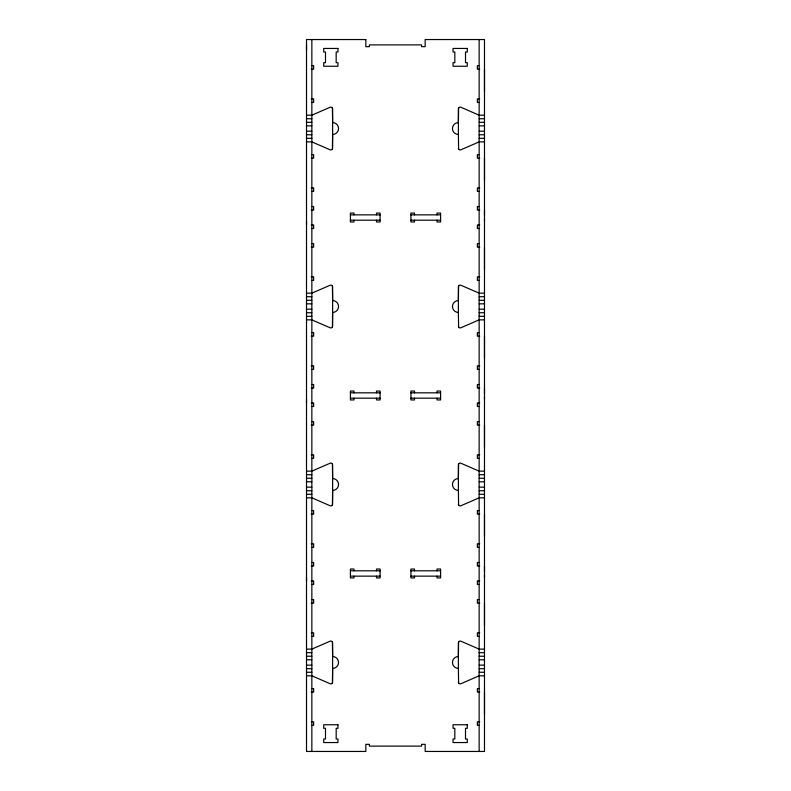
<?xml version="1.0" encoding="UTF-8"?>
<svg xmlns="http://www.w3.org/2000/svg" width="791" height="791" viewBox="0 0 791 791"><rect width="100%" height="100%" fill="white"/><g stroke="black" fill="none" stroke-linecap="round" stroke-linejoin="round"><path stroke-width="1.19" d="M306.512 580.891L306.512 577.183M306.512 402.916L306.512 399.208M306.512 224.941L306.512 221.233M306.512 50.228L306.512 44.889M484.488 714.372L484.488 692.125M484.488 625.384L484.488 603.138M484.488 577.183L484.488 574.958M484.488 571.616L484.488 566.059M484.488 536.397L484.488 514.15M484.488 447.409L484.488 425.163M484.488 399.208L484.488 396.983M484.488 393.651L484.488 388.084M484.488 358.422L484.488 336.175M484.488 269.434L484.488 247.188M484.488 221.233L484.488 219.008M484.488 215.676L484.488 210.109M484.488 180.447L484.488 158.2M484.488 91.459L484.488 69.213M332.398 149.015L332.615 134.47A5.933 5.933 0 0 0 338.548 128.537A5.933 5.933 0 0 0 332.615 122.605L332.398 108.06M332.398 326.99L332.615 312.445A5.933 5.933 0 0 0 338.548 306.512A5.933 5.933 0 0 0 332.615 300.58L332.398 286.035M332.398 504.965L332.615 490.42A5.933 5.933 0 0 0 338.548 484.488A5.933 5.933 0 0 0 332.615 478.555L332.398 464.01M332.398 682.94L332.615 668.395A5.933 5.933 0 0 0 338.548 662.462A5.933 5.933 0 0 0 332.615 656.53L332.398 641.985M458.602 108.06L458.385 122.605A5.933 5.933 0 0 0 452.452 128.537A5.933 5.933 0 0 0 458.385 134.47L458.602 149.015M458.602 286.035L458.385 300.58A5.933 5.933 0 0 0 452.452 306.512A5.933 5.933 0 0 0 458.385 312.445L458.602 326.99M458.602 464.01L458.385 478.555A5.933 5.933 0 0 0 452.452 484.488A5.933 5.933 0 0 0 458.385 490.42L458.602 504.965M458.602 641.985L458.385 656.53A5.933 5.933 0 0 0 452.452 662.462A5.933 5.933 0 0 0 458.385 668.395L458.602 682.94M311.852 65.653L313.632 65.653L313.632 69.213L311.259 69.213M479.148 65.653L477.369 65.653L477.369 69.213L479.741 69.213M311.259 98.875L313.632 98.875L313.632 102.434L311.852 102.434M479.741 98.875L477.369 98.875L477.369 102.434L479.148 102.434M306.512 115.189L311.852 115.189L330.124 107.269A1.78 1.78 0 0 1 332.615 108.901L332.615 148.174A1.78 1.78 0 0 1 330.124 149.806L311.852 141.886L306.512 141.886M484.488 115.189L479.148 115.189L460.876 107.269A1.78 1.78 0 0 0 458.385 108.901L458.385 134.678M306.512 118.749L311.852 118.749M479.148 118.749L484.488 118.749M306.512 122.308L311.852 122.308M479.148 122.308L484.488 122.308M306.512 125.868L311.852 125.868M479.148 125.868L484.488 125.868M306.512 131.207L311.852 131.207M479.148 131.207L484.488 131.207M306.512 134.767L311.852 134.767M479.148 134.767L484.488 134.767M306.512 138.326L311.852 138.326M479.148 138.326L484.488 138.326M484.488 141.886L479.148 141.886L460.876 149.806A1.78 1.78 0 0 1 458.385 148.174M311.852 154.641L313.632 154.641L313.632 158.2L311.259 158.2M479.148 154.641L477.369 154.641L477.369 158.2L479.741 158.2M311.259 187.863L313.632 187.863L313.632 191.422L311.852 191.422M479.741 187.863L477.369 187.863L477.369 191.422L479.148 191.422M311.852 206.55L313.632 206.55L313.632 210.109L311.259 210.109M479.148 206.55L477.369 206.55L477.369 210.109L479.741 210.109M350.413 214.855L380.075 214.855M410.925 214.855L440.587 214.855M350.413 220.195L380.075 220.195M410.925 220.195L440.587 220.195M311.259 224.941L313.632 224.941L313.632 228.5L311.852 228.5M479.741 224.941L477.369 224.941L477.369 228.5L479.148 228.5M311.852 243.628L313.632 243.628L313.632 247.188L311.259 247.188M479.148 243.628L477.369 243.628L477.369 247.188L479.741 247.188M311.259 276.85L313.632 276.85L313.632 280.41L311.852 280.41M479.741 276.85L477.369 276.85L477.369 280.41L479.148 280.41M306.512 293.164L311.852 293.164L330.124 285.244A1.78 1.78 0 0 1 332.615 286.876L332.615 326.149A1.78 1.78 0 0 1 330.124 327.781L311.852 319.861L306.512 319.861M484.488 293.164L479.148 293.164L460.876 285.244A1.78 1.78 0 0 0 458.385 286.876L458.385 312.653M306.512 296.724L311.852 296.724M479.148 296.724L484.488 296.724M306.512 300.283L311.852 300.283M479.148 300.283L484.488 300.283M306.512 303.843L311.852 303.843M479.148 303.843L484.488 303.843M306.512 309.182L311.852 309.182M479.148 309.182L484.488 309.182M306.512 312.742L311.852 312.742M479.148 312.742L484.488 312.742M306.512 316.301L311.852 316.301M479.148 316.301L484.488 316.301M484.488 319.861L479.148 319.861L460.876 327.781A1.78 1.78 0 0 1 458.385 326.149M311.852 332.615L313.632 332.615L313.632 336.175L311.259 336.175M479.148 332.615L477.369 332.615L477.369 336.175L479.741 336.175M311.259 365.838L313.632 365.838L313.632 369.397L311.852 369.397M479.741 365.838L477.369 365.838L477.369 369.397L479.148 369.397M311.852 384.525L313.632 384.525L313.632 388.084L311.259 388.084M479.148 384.525L477.369 384.525L477.369 388.084L479.741 388.084M350.413 392.83L380.075 392.83M410.925 392.83L440.587 392.83M350.413 398.17L380.075 398.17M410.925 398.17L440.587 398.17M311.259 402.916L313.632 402.916L313.632 406.475L311.852 406.475M479.741 402.916L477.369 402.916L477.369 406.475L479.148 406.475M311.852 421.603L313.632 421.603L313.632 425.163L311.259 425.163M479.148 421.603L477.369 421.603L477.369 425.163L479.741 425.163M311.259 454.825L313.632 454.825L313.632 458.385L311.852 458.385M479.741 454.825L477.369 454.825L477.369 458.385L479.148 458.385M306.512 471.139L311.852 471.139L330.124 463.219A1.78 1.78 0 0 1 332.615 464.851L332.615 504.124A1.78 1.78 0 0 1 330.124 505.756L311.852 497.836L306.512 497.836M484.488 471.139L479.148 471.139L460.876 463.219A1.78 1.78 0 0 0 458.385 464.851L458.385 490.628M306.512 474.699L311.852 474.699M479.148 474.699L484.488 474.699M306.512 478.258L311.852 478.258M479.148 478.258L484.488 478.258M306.512 481.818L311.852 481.818M479.148 481.818L484.488 481.818M306.512 487.157L311.852 487.157M479.148 487.157L484.488 487.157M306.512 490.717L311.852 490.717M479.148 490.717L484.488 490.717M306.512 494.276L311.852 494.276M479.148 494.276L484.488 494.276M484.488 497.836L479.148 497.836L460.876 505.756A1.78 1.78 0 0 1 458.385 504.124M311.852 510.59L313.632 510.59L313.632 514.15L311.259 514.15M479.148 510.59L477.369 510.59L477.369 514.15L479.741 514.15M311.259 543.812L313.632 543.812L313.632 547.372L311.852 547.372M479.741 543.812L477.369 543.812L477.369 547.372L479.148 547.372M311.852 562.5L313.632 562.5L313.632 566.059L311.259 566.059M479.148 562.5L477.369 562.5L477.369 566.059L479.741 566.059M350.413 570.805L380.075 570.805M410.925 570.805L440.587 570.805M350.413 576.145L380.075 576.145M410.925 576.145L440.587 576.145M311.259 580.891L313.632 580.891L313.632 584.45L311.852 584.45M479.741 580.891L477.369 580.891L477.369 584.45L479.148 584.45M311.852 599.578L313.632 599.578L313.632 603.138L311.259 603.138M479.148 599.578L477.369 599.578L477.369 603.138L479.741 603.138M311.259 632.8L313.632 632.8L313.632 636.36L311.852 636.36M479.741 632.8L477.369 632.8L477.369 636.36L479.148 636.36M306.512 649.114L311.852 649.114L330.124 641.194A1.78 1.78 0 0 1 332.615 642.826L332.615 682.099A1.78 1.78 0 0 1 330.124 683.731L311.852 675.811L306.512 675.811M484.488 649.114L479.148 649.114L460.876 641.194A1.78 1.78 0 0 0 458.385 642.826L458.385 668.603M306.512 652.674L311.852 652.674M479.148 652.674L484.488 652.674M306.512 656.233L311.852 656.233M479.148 656.233L484.488 656.233M306.512 659.793L311.852 659.793M479.148 659.793L484.488 659.793M306.512 665.132L311.852 665.132M479.148 665.132L484.488 665.132M306.512 668.692L311.852 668.692M479.148 668.692L484.488 668.692M306.512 672.251L311.852 672.251M479.148 672.251L484.488 672.251M484.488 675.811L479.148 675.811L460.876 683.731A1.78 1.78 0 0 1 458.385 682.099M311.852 688.566L313.632 688.566L313.632 692.125L311.259 692.125M479.148 688.566L477.369 688.566L477.369 692.125L479.741 692.125M311.259 721.788L313.632 721.788L313.632 725.347L311.852 725.347M479.741 721.788L477.369 721.788L477.369 725.347L479.148 725.347M479.148 39.55L479.148 751.45M437.028 214.855L437.028 213.076L440.587 213.076L440.587 221.974L437.028 221.974L437.028 220.195M437.028 392.83L437.028 391.051L440.587 391.051L440.587 399.949L437.028 399.949L437.028 398.17M437.028 570.805L437.028 569.026L440.587 569.026L440.587 577.924L437.028 577.924L437.028 576.145M414.484 214.855L414.484 213.076L410.925 213.076L410.925 221.974L414.484 221.974L414.484 220.195M414.484 392.83L414.484 391.051L410.925 391.051L410.925 399.949L414.484 399.949L414.484 398.17M414.484 570.805L414.484 569.026L410.925 569.026L410.925 577.924L414.484 577.924L414.484 576.145M376.516 214.855L376.516 213.076L380.075 213.076L380.075 221.974L376.516 221.974L376.516 220.195M376.516 392.83L376.516 391.051L380.075 391.051L380.075 399.949L376.516 399.949L376.516 398.17M376.516 570.805L376.516 569.026L380.075 569.026L380.075 577.924L376.516 577.924L376.516 576.145M353.973 214.855L353.973 213.076L350.413 213.076L350.413 221.974L353.973 221.974L353.973 220.195M353.973 392.83L353.973 391.051L350.413 391.051L350.413 399.949L353.973 399.949L353.973 398.17M353.973 570.805L353.973 569.026L350.413 569.026L350.413 577.924L353.973 577.924L353.973 576.145M311.852 39.55L311.852 751.45M365.838 39.55L306.512 39.55L306.512 751.45L365.838 751.45L365.838 744.331L369.397 744.331L369.397 746.111L421.603 746.111L421.603 744.331L425.163 744.331L425.163 751.45L484.488 751.45L484.488 39.55L425.163 39.55L425.163 46.669L421.603 46.669L421.603 44.889L369.397 44.889L369.397 46.669L365.838 46.669L365.838 39.55M337.955 48.449L323.717 48.449L323.717 52.008L325.496 52.008L325.496 62.687L323.717 62.687L323.717 66.246L337.955 66.246L337.955 62.687L336.175 62.687L336.175 52.008L337.955 52.008L337.955 48.449M467.283 48.449L453.045 48.449L453.045 52.008L454.825 52.008L454.825 62.687L453.045 62.687L453.045 66.246L467.283 66.246L467.283 62.687L465.504 62.687L465.504 52.008L467.283 52.008L467.283 48.449M337.955 724.754L323.717 724.754L323.717 728.313L325.496 728.313L325.496 738.992L323.717 738.992L323.717 742.551L337.955 742.551L337.955 738.992L336.175 738.992L336.175 728.313L337.955 728.313L337.955 724.754M467.283 724.754L453.045 724.754L453.045 728.313L454.825 728.313L454.825 738.992L453.045 738.992L453.045 742.551L467.283 742.551L467.283 738.992L465.504 738.992L465.504 728.313L467.283 728.313L467.283 724.754"/></g></svg>
